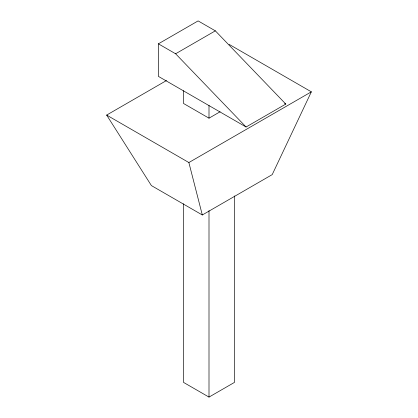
<?xml version="1.0" encoding="UTF-8"?>
<svg xmlns="http://www.w3.org/2000/svg" width="418" height="418" viewBox="0 0 418 418"><rect width="100%" height="100%" fill="white"/><g stroke="black" fill="none" stroke-linecap="round" stroke-linejoin="round"><path stroke-width="0.63" d="M229.127 44.371L311.347 91.835L272.212 174.614L202.307 214.977L151.394 185.582L106.653 115.081L166.479 80.538M158.391 43.833L198.111 20.9L215.338 30.843L285.797 104.066L246.077 126.999L158.391 76.374L158.391 43.833L175.617 53.776L246.077 126.999M175.617 53.776L215.338 30.843M183.502 90.696L183.502 103.46L209 118.179L220.087 111.778M106.653 115.081L188.873 162.545L311.347 91.835M183.502 203.754L183.502 382.381L209 397.1L234.498 382.381L234.498 195.932M284.674 103.418L285.797 104.066M188.873 162.545L202.307 214.977M209 105.42L209 118.179M209 210.651L209 397.1"/></g></svg>
